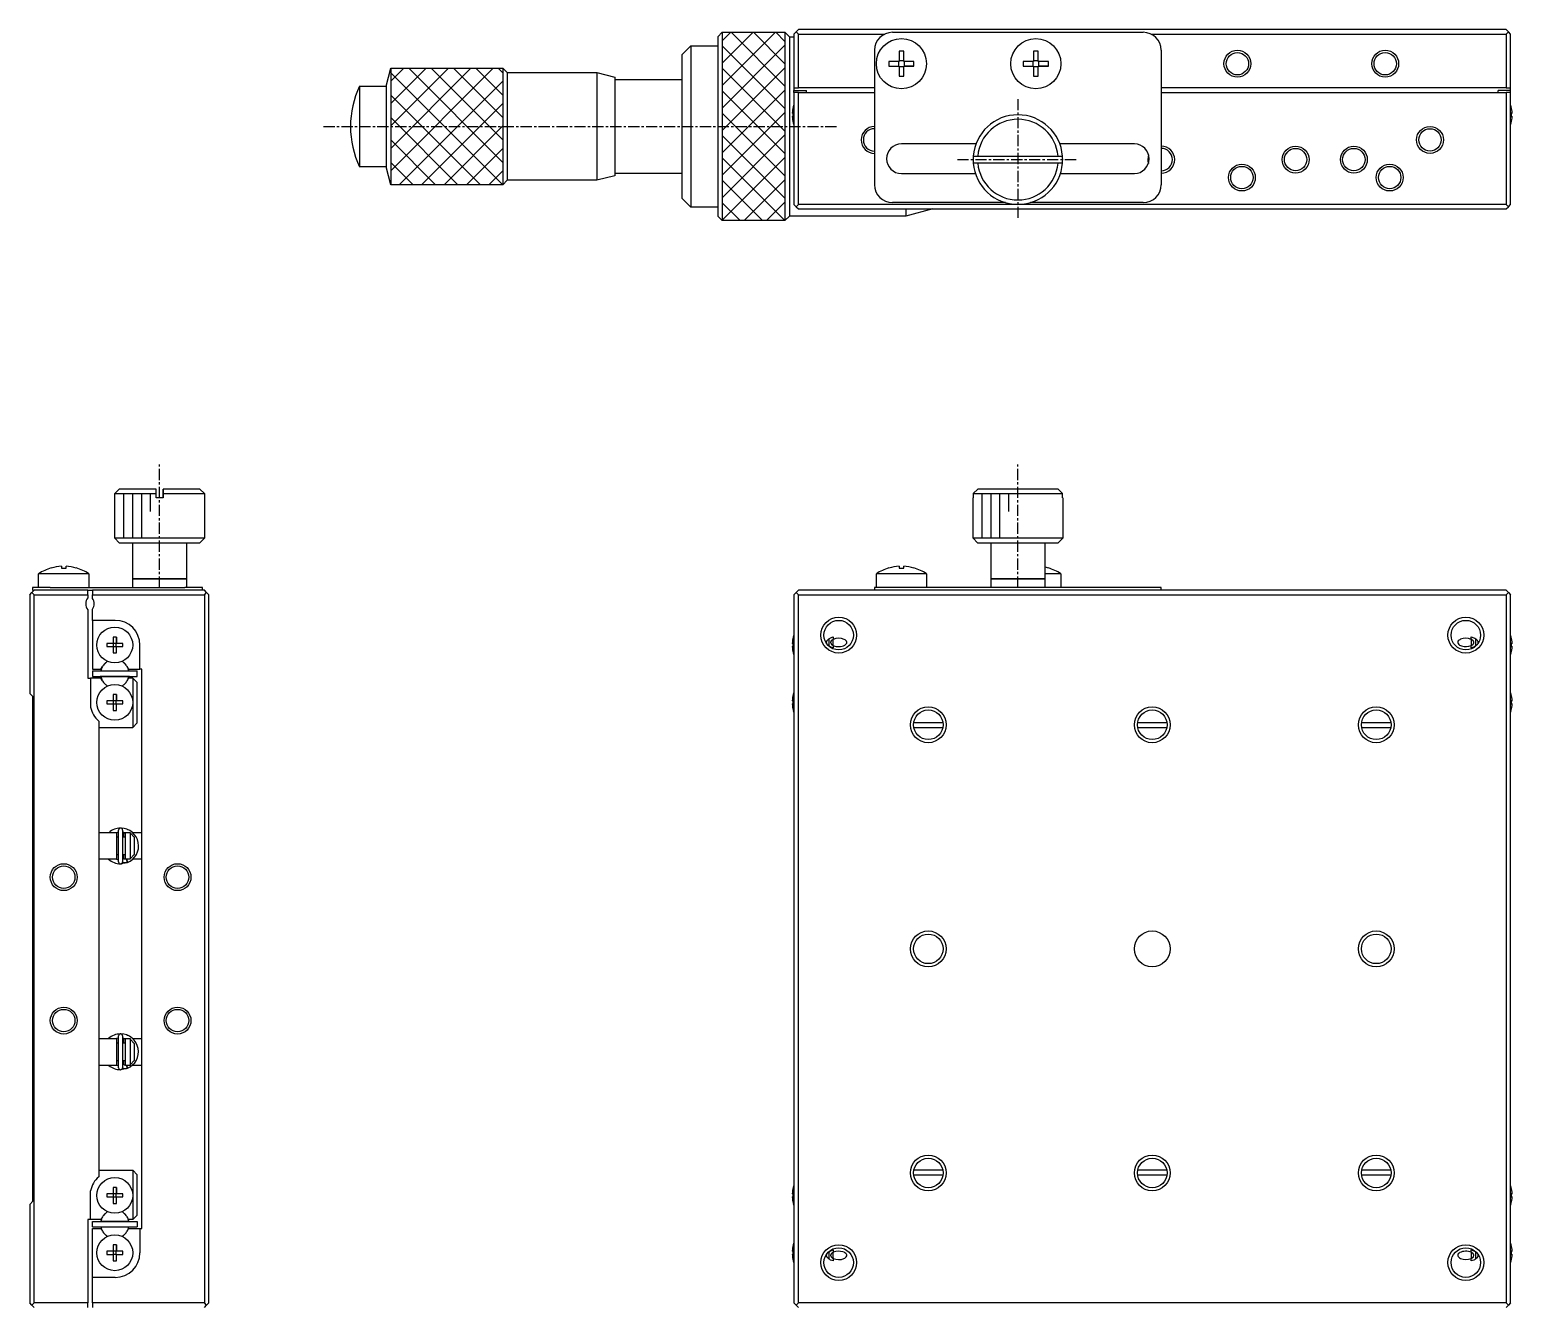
# Model space of a CAD drawing. Extents: x 968 to 1324, y 2 to 253.
# Drawn here: x 970.2 to 1135.7, y 110.8 to 253.3 of the extents above; entities that cross this region are included whole.
import ezdxf

# ---------------------------------------------------------------- set-up
doc = ezdxf.new("R2010")
doc.units = 0
doc.linetypes.add('CENTER', pattern=[2, 1.25, -0.25, 0.25, -0.25])
doc.layers.get('0').update_dxf_attribs({"linetype": 'CONTINUOUS'})
doc.layers.add('CENTER', color=1, linetype='CENTER')

msp = doc.modelspace()

# ---------------------------------------------------------------- linework, layer by layer
at = {"color": 7, "linetype": 'CONTINUOUS'}
for p, q in [((1056.02, 253.27), (1055.77, 253.02)), ((1135.02, 253.27), (1056.02, 253.27)), ((1135.27, 253.02), (1135.02, 253.27)), ((1047.02, 252.47), (1047.52, 252.97)), ((1047.02, 252.47), (1047.02, 242.38)), ((1047.52, 252.97), (1047.52, 242.37)), ((1047.52, 252.97), (1054.52, 252.97)), ((1054.52, 252.97), (1054.52, 242.37)), ((1054.52, 252.97), (1055.02, 252.47)), ((1055.02, 252.47), (1055.02, 242.38)), ((1055.02, 252.47), (1055.52, 252.47)), ((1055.77, 253.02), (1055.52, 252.77)), ((1055.52, 252.77), (1055.52, 246.77)), ((1055.77, 253.02), (1056.02, 252.77)), ((1056.02, 252.77), (1065.65, 252.77)), ((1056.02, 246.77), (1056.02, 252.77)), ((1066.52, 252.97), (1094.52, 252.97)), ((1095.39, 252.77), (1135.02, 252.77)), ((1135.02, 252.77), (1135.27, 253.02)), ((1135.02, 252.77), (1135.02, 246.77)), ((1135.52, 252.77), (1135.27, 253.02)), ((1135.52, 246.77), (1135.52, 252.77)), ((1043.02, 250.47), (1044.02, 251.47)), ((1043.02, 250.47), (1043.02, 242.39)), ((1044.02, 251.47), (1044.02, 242.39)), ((1044.02, 251.47), (1047.02, 251.47)), ((1064.52, 250.97), (1064.52, 235.97)), ((1067.26, 250.87), (1067.26, 249.73)), ((1067.78, 250.87), (1067.26, 250.87)), ((1067.78, 249.73), (1067.78, 250.87)), ((1082.26, 250.87), (1082.26, 249.73)), ((1082.78, 250.87), (1082.26, 250.87)), ((1082.78, 249.73), (1082.78, 250.87)), ((1096.52, 250.97), (1096.52, 235.97)), ((1010.02, 246.97), (1010.52, 248.97)), ((1010.52, 248.97), (1010.52, 242.41)), ((1010.52, 248.97), (1023.02, 248.97)), ((1023.02, 248.97), (1023.02, 242.41)), ((1023.02, 248.97), (1023.52, 248.47)), ((1023.52, 248.47), (1023.52, 242.41)), ((1023.52, 248.47), (1033.52, 248.47)), ((1033.52, 248.47), (1033.52, 242.41)), ((1033.52, 248.47), (1035.52, 247.97)), ((1066.12, 249.73), (1066.12, 249.21)), ((1067.26, 249.73), (1066.12, 249.73)), ((1066.12, 249.21), (1067.26, 249.21)), ((1066.12, 249.21), (1067.19, 249.21)), ((1067.19, 249.73), (1067.19, 249.21)), ((1067.19, 249.21), (1067.26, 249.21)), ((1067.78, 249.8), (1067.26, 249.8)), ((1067.26, 249.21), (1067.26, 248.07)), ((1067.26, 249.14), (1067.78, 249.14)), ((1068.92, 249.73), (1067.78, 249.73)), ((1067.78, 249.21), (1068.92, 249.21)), ((1067.78, 248.07), (1067.78, 249.21)), ((1067.78, 249.21), (1067.85, 249.21)), ((1067.85, 249.21), (1067.85, 249.73)), ((1068.92, 249.21), (1067.85, 249.21)), ((1068.92, 249.21), (1068.92, 249.73)), ((1081.12, 249.73), (1081.12, 249.21)), ((1082.26, 249.73), (1081.12, 249.73)), ((1081.12, 249.21), (1082.26, 249.21)), ((1081.12, 249.21), (1082.19, 249.21)), ((1082.19, 249.73), (1082.19, 249.21)), ((1082.19, 249.21), (1082.26, 249.21)), ((1082.78, 249.8), (1082.26, 249.8)), ((1082.26, 249.21), (1082.26, 248.07)), ((1082.26, 249.14), (1082.78, 249.14)), ((1083.92, 249.73), (1082.78, 249.73)), ((1082.78, 249.21), (1083.92, 249.21)), ((1082.78, 248.07), (1082.78, 249.21)), ((1082.78, 249.21), (1082.85, 249.21)), ((1082.85, 249.21), (1082.85, 249.73)), ((1083.92, 249.21), (1082.85, 249.21)), ((1083.92, 249.21), (1083.92, 249.73)), ((1007.03, 246.97), (1007.03, 242.43)), ((1007.03, 246.97), (1010.02, 246.97)), ((1010.02, 246.97), (1010.02, 242.43)), ((1035.52, 247.97), (1035.52, 242.42)), ((1035.52, 247.72), (1043.02, 247.72)), ((1055.52, 246.77), (1056.02, 246.77)), ((1055.52, 246.77), (1055.52, 246.47)), ((1064.52, 246.77), (1056.02, 246.77)), ((1067.26, 248.07), (1067.78, 248.07)), ((1082.26, 248.07), (1082.78, 248.07)), ((1135.02, 246.77), (1096.52, 246.77)), ((1135.02, 246.77), (1135.52, 246.77)), ((1135.52, 246.47), (1135.52, 246.77)), ((1055.52, 246.47), (1056.92, 246.47)), ((1055.52, 246.27), (1055.52, 246.47)), ((1055.52, 246.27), (1055.52, 233.77)), ((1056.02, 246.27), (1055.52, 246.27)), ((1056.02, 233.77), (1056.02, 246.27)), ((1056.02, 246.27), (1064.52, 246.27)), ((1056.92, 246.27), (1056.92, 246.47)), ((1096.52, 246.27), (1135.02, 246.27)), ((1134.12, 246.27), (1134.12, 246.47)), ((1135.52, 246.47), (1134.12, 246.47)), ((1135.02, 246.27), (1135.02, 233.77)), ((1135.52, 246.27), (1135.02, 246.27)), ((1135.52, 246.27), (1135.52, 246.47)), ((1135.52, 233.77), (1135.52, 246.27)), ((1055.45, 243.95), (1055.33, 243.95)), ((1055.33, 243.59), (1055.45, 243.59)), ((1055.45, 244.65), (1055.45, 244.66)), ((1055.45, 243.59), (1055.45, 243.95)), ((1135.59, 244.66), (1135.59, 244.65)), ((1135.59, 243.95), (1135.59, 243.59)), ((1135.71, 243.95), (1135.59, 243.95)), ((1135.59, 243.59), (1135.71, 243.59)), ((1007.03, 242.43), (1007.03, 237.97)), ((1010.02, 242.43), (1010.02, 237.97)), ((1010.52, 242.41), (1010.52, 235.97)), ((1023.02, 242.41), (1023.02, 235.97)), ((1023.52, 242.41), (1023.52, 236.47)), ((1033.52, 242.41), (1033.52, 236.47)), ((1035.52, 242.42), (1035.52, 236.97)), ((1043.02, 242.39), (1043.02, 234.47)), ((1044.02, 242.39), (1044.02, 233.47)), ((1047.02, 242.38), (1047.02, 232.47)), ((1047.52, 242.37), (1047.52, 231.97)), ((1054.52, 242.37), (1054.52, 231.97)), ((1055.02, 242.38), (1055.02, 232.47)), ((1055.45, 242.88), (1055.45, 242.88)), ((1135.59, 242.88), (1135.59, 242.88)), ((1075.84, 240.52), (1067.52, 240.52)), ((1093.52, 240.52), (1085.2, 240.52)), ((1075.54, 239.17), (1076.04, 239.17)), ((1076.04, 238.37), (1075.54, 238.37)), ((1085.5, 238.37), (1075.54, 238.37)), ((1076.04, 239.17), (1085, 239.17)), ((1085, 238.37), (1076.04, 238.37)), ((1085, 239.17), (1085.5, 239.17)), ((1085.5, 238.37), (1085, 238.37)), ((1010.02, 237.97), (1007.03, 237.97)), ((1010.52, 235.97), (1010.02, 237.97)), ((1035.52, 236.97), (1033.52, 236.47)), ((1043.02, 237.22), (1035.52, 237.22)), ((1067.52, 237.22), (1075.77, 237.22)), ((1085.27, 237.22), (1093.52, 237.22)), ((1023.02, 235.97), (1010.52, 235.97)), ((1023.52, 236.47), (1023.02, 235.97)), ((1033.52, 236.47), (1023.52, 236.47)), ((1044.02, 233.47), (1043.02, 234.47)), ((1047.02, 233.47), (1044.02, 233.47)), ((1055.52, 233.77), (1055.77, 233.52)), ((1055.77, 233.52), (1056.02, 233.77)), ((1055.77, 233.52), (1056.02, 233.27)), ((1080.52, 233.77), (1056.02, 233.77)), ((1079.12, 233.97), (1066.52, 233.97)), ((1135.02, 233.77), (1080.52, 233.77)), ((1094.52, 233.97), (1081.92, 233.97)), ((1135.02, 233.77), (1135.27, 233.52)), ((1135.02, 233.27), (1135.27, 233.52)), ((1135.27, 233.52), (1135.52, 233.77)), ((1047.52, 231.97), (1047.02, 232.47)), ((1054.52, 231.97), (1047.52, 231.97)), ((1055.02, 232.47), (1054.52, 231.97)), ((1068.02, 232.47), (1055.02, 232.47)), ((1056.02, 233.27), (1135.02, 233.27)), ((1068.02, 233.27), (1068.02, 232.47)), ((1071.02, 233.27), (1068.02, 232.47)), ((979.72, 201.52), (980.22, 202.02)), ((984.32, 202.02), (980.22, 202.02)), ((984.32, 201.52), (984.32, 202.02)), ((985.12, 201.52), (985.12, 202.02)), ((985.12, 202.02), (985.12, 201.52)), ((989.22, 202.02), (985.12, 202.02)), ((989.22, 202.02), (989.72, 201.52)), ((1076.04, 202.02), (1075.54, 201.52)), ((1085, 202.02), (1076.04, 202.02)), ((1085, 202.02), (1076.04, 202.02)), ((1085.5, 201.52), (1085, 202.02)), ((979.72, 201.52), (984.32, 201.52)), ((979.72, 196.52), (979.72, 201.52)), ((984.32, 201.02), (984.32, 201.52)), ((985.12, 201.02), (984.32, 201.02)), ((985.12, 201.02), (985.12, 201.52)), ((985.12, 201.52), (989.72, 201.52)), ((985.12, 201.52), (985.12, 201.02)), ((989.72, 201.52), (989.72, 196.52)), ((1075.54, 201.02), (1075.52, 201.02)), ((1075.54, 201.02), (1075.52, 201.02)), ((1075.52, 196.52), (1075.52, 201.02)), ((1075.54, 201.52), (1085.5, 201.52)), ((1075.54, 201.52), (1075.54, 201.02)), ((1085.5, 201.02), (1085.5, 201.52)), ((1085.52, 201.02), (1085.5, 201.02)), ((1085.52, 201.02), (1085.5, 201.02)), ((1085.52, 201.02), (1085.52, 196.52)), ((989.72, 196.52), (979.72, 196.52)), ((980.22, 196.02), (979.72, 196.52)), ((980.22, 196.02), (989.22, 196.02)), ((981.72, 192.02), (981.72, 196.02)), ((987.72, 196.02), (987.72, 192.02)), ((989.72, 196.52), (989.22, 196.02)), ((1085.52, 196.52), (1075.52, 196.52)), ((1076.02, 196.02), (1075.52, 196.52)), ((1076.02, 196.02), (1085.02, 196.02)), ((1077.52, 192.02), (1077.52, 196.02)), ((1083.52, 196.02), (1083.52, 192.02)), ((1085.52, 196.52), (1085.02, 196.02)), ((976.82, 192.56), (971.22, 192.56)), ((971.22, 191.02), (971.22, 192.56)), ((972.61, 193.22), (972.62, 193.21)), ((973.76, 193.4), (973.76, 193.21)), ((973.76, 193.21), (974.28, 193.21)), ((974.28, 193.21), (974.28, 193.4)), ((975.41, 193.21), (975.42, 193.22)), ((976.82, 192.56), (976.82, 191.02)), ((987.72, 192.02), (981.72, 192.02)), ((981.72, 192.02), (987.72, 192.02)), ((981.72, 191.02), (981.72, 192.02)), ((987.72, 192.02), (987.72, 191.02)), ((1070.32, 192.56), (1064.72, 192.56)), ((1064.72, 191.02), (1064.72, 192.56)), ((1066.12, 193.22), (1066.12, 193.21)), ((1066.12, 193.22), (1066.12, 193.21)), ((1067.26, 193.4), (1067.26, 193.21)), ((1067.26, 193.21), (1067.78, 193.21)), ((1067.78, 193.21), (1067.78, 193.4)), ((1068.92, 193.21), (1068.92, 193.22)), ((1068.92, 193.21), (1068.92, 193.22)), ((1070.32, 192.56), (1070.32, 191.02)), ((1083.52, 192.02), (1077.52, 192.02)), ((1077.52, 192.02), (1083.52, 192.02)), ((1077.52, 191.02), (1077.52, 192.02)), ((1085.32, 192.56), (1083.52, 192.56)), ((1083.52, 192.02), (1083.52, 191.02)), ((1083.92, 193.21), (1083.92, 193.22)), ((1083.92, 193.21), (1083.92, 193.22)), ((1085.32, 192.56), (1085.32, 191.02)), ((970.22, 190.22), (970.47, 190.47)), ((970.47, 190.47), (970.72, 190.72)), ((970.47, 190.47), (970.72, 190.22)), ((972.52, 191.02), (970.52, 191.02)), ((970.52, 191.02), (970.52, 190.72)), ((970.52, 190.72), (970.72, 190.72)), ((976.72, 190.72), (970.72, 190.72)), ((972.52, 191.02), (987.52, 191.02)), ((976.72, 190.72), (977.22, 190.72)), ((976.72, 190.22), (976.72, 190.72)), ((989.72, 190.72), (977.22, 190.72)), ((977.22, 190.72), (977.22, 190.22)), ((989.52, 191.02), (987.52, 191.02)), ((989.52, 190.72), (989.52, 191.02)), ((989.97, 190.47), (989.72, 190.72)), ((989.72, 190.22), (989.97, 190.47)), ((989.97, 190.47), (990.22, 190.22)), ((1055.52, 190.22), (1055.77, 190.47)), ((1055.77, 190.47), (1056.02, 190.72)), ((1055.77, 190.47), (1056.02, 190.22)), ((1135.02, 190.72), (1056.02, 190.72)), ((1064.52, 191.02), (1064.52, 190.72)), ((1066.52, 191.02), (1064.52, 191.02)), ((1094.52, 191.02), (1066.52, 191.02)), ((1096.52, 191.02), (1094.52, 191.02)), ((1096.52, 190.72), (1096.52, 191.02)), ((1135.02, 190.72), (1135.27, 190.47)), ((1135.02, 190.22), (1135.27, 190.47)), ((1135.27, 190.47), (1135.52, 190.22)), ((970.22, 190.22), (970.22, 179.22)), ((970.72, 190.22), (976.72, 190.22)), ((970.72, 111.22), (970.72, 190.22)), ((976.72, 190.22), (976.72, 189.88)), ((977.22, 190.22), (989.72, 190.22)), ((977.22, 189.82), (977.22, 190.22)), ((989.72, 190.22), (989.72, 111.22)), ((990.22, 111.22), (990.22, 190.22)), ((1055.52, 190.22), (1055.52, 111.22)), ((1056.02, 190.22), (1135.02, 190.22)), ((1056.02, 111.22), (1056.02, 190.22)), ((1135.02, 190.22), (1135.02, 111.22)), ((1135.52, 111.22), (1135.52, 190.22)), ((976.72, 188.56), (976.72, 180.92)), ((977.22, 187.37), (977.22, 188.62)), ((979.77, 187.37), (977.22, 187.37)), ((977.22, 187.37), (977.22, 181.92)), ((979.54, 185.5), (979.54, 184.8)), ((979.9, 185.5), (979.54, 185.5)), ((979.9, 184.8), (979.9, 185.5)), ((979.9, 185.5), (979.9, 184.8)), ((1055.45, 185.5), (1055.45, 185.51)), ((1055.45, 185.5), (1055.45, 185.51)), ((1059.92, 185.53), (1059.92, 185.25)), ((1131.12, 185.25), (1131.12, 185.53)), ((1135.59, 185.51), (1135.59, 185.5)), ((1135.59, 185.51), (1135.59, 185.5)), ((978.83, 184.8), (978.83, 184.44)), ((979.54, 184.8), (978.83, 184.8)), ((978.83, 184.44), (979.54, 184.44)), ((979.55, 184.79), (979.54, 184.8)), ((979.55, 184.45), (979.54, 184.44)), ((979.54, 184.44), (979.54, 183.73)), ((979.54, 183.73), (979.9, 183.73)), ((979.55, 184.79), (979.55, 184.45)), ((979.88, 184.79), (979.55, 184.79)), ((979.55, 184.45), (979.88, 184.45)), ((979.88, 184.79), (979.9, 184.8)), ((979.88, 184.45), (979.88, 184.79)), ((979.88, 184.45), (979.9, 184.44)), ((980.6, 184.8), (979.9, 184.8)), ((979.9, 184.44), (980.6, 184.44)), ((979.9, 183.73), (979.9, 184.44)), ((979.9, 183.73), (979.9, 184.44)), ((980.6, 184.44), (980.6, 184.8)), ((982.52, 181.92), (982.52, 184.62)), ((1055.45, 184.8), (1055.33, 184.8)), ((1055.33, 184.44), (1055.45, 184.44)), ((1055.45, 184.44), (1055.45, 184.8)), ((1055.45, 183.73), (1055.45, 183.73)), ((1055.45, 183.73), (1055.45, 183.73)), ((1059.42, 185.3), (1059.42, 184.49)), ((1059.68, 185.07), (1059.62, 184.9)), ((1059.92, 185.25), (1059.68, 185.07)), ((1059.83, 185.2), (1059.92, 185.12)), ((1059.92, 185.12), (1059.92, 185.25)), ((1059.92, 184.56), (1059.92, 185.12)), ((1059.92, 184.56), (1059.92, 184.29)), ((1131.12, 185.25), (1131.12, 185.12)), ((1131.12, 185.12), (1131.21, 185.2)), ((1131.12, 185.12), (1131.12, 184.56)), ((1131.12, 184.29), (1131.12, 184.56)), ((1131.62, 184.49), (1131.62, 185.31)), ((1135.59, 184.8), (1135.59, 184.44)), ((1135.71, 184.8), (1135.59, 184.8)), ((1135.59, 184.44), (1135.71, 184.44)), ((1135.59, 183.73), (1135.59, 183.73)), ((1135.59, 183.73), (1135.59, 183.73)), ((978.17, 181.92), (978.34, 182.21)), ((981.09, 182.21), (981.26, 181.92)), ((976.72, 180.92), (977.02, 180.92)), ((977.02, 180.92), (977.02, 177.69)), ((978.17, 180.92), (977.02, 180.92)), ((977.22, 181.92), (978.17, 181.92)), ((977.22, 181.72), (982.22, 181.72)), ((977.22, 181.72), (977.22, 181.12)), ((977.22, 181.12), (982.22, 181.12)), ((977.22, 181.12), (978.16, 181.12)), ((978.16, 181.12), (978.07, 181.12)), ((981.37, 181.12), (978.07, 181.12)), ((978.16, 181.12), (978.07, 181.12)), ((978.16, 181.12), (978.07, 181.12)), ((978.16, 181.12), (978.07, 181.12)), ((978.16, 181.12), (978.07, 181.12)), ((978.16, 181.12), (978.07, 181.12)), ((978.16, 181.12), (978.07, 181.12)), ((978.16, 181.12), (978.07, 181.12)), ((978.16, 181.12), (978.07, 181.12)), ((978.16, 181.12), (978.07, 181.12)), ((978.16, 181.12), (978.07, 181.12)), ((978.16, 181.12), (978.07, 181.12)), ((978.16, 181.12), (978.07, 181.12)), ((978.16, 181.12), (978.07, 181.12)), ((978.16, 181.12), (978.07, 181.12)), ((978.16, 181.12), (978.07, 181.12)), ((978.16, 181.12), (978.07, 181.12)), ((978.16, 181.12), (978.07, 181.12)), ((978.16, 181.12), (978.07, 181.12)), ((978.16, 181.12), (978.07, 181.12)), ((978.16, 181.12), (978.07, 181.12)), ((978.16, 181.12), (978.07, 181.12)), ((978.16, 181.12), (978.07, 181.12)), ((978.16, 181.12), (978.07, 181.12)), ((978.16, 181.12), (978.07, 181.12)), ((978.16, 181.12), (978.07, 181.12)), ((978.16, 181.12), (978.07, 181.12)), ((978.16, 181.12), (978.07, 181.12)), ((978.16, 181.12), (978.07, 181.12)), ((978.16, 181.12), (978.07, 181.12)), ((978.16, 181.12), (978.07, 181.12)), ((978.34, 180.62), (978.17, 180.92)), ((981.26, 180.92), (981.09, 180.62)), ((981.26, 181.92), (982.52, 181.92)), ((981.72, 180.92), (981.26, 180.92)), ((981.37, 181.12), (981.27, 181.12)), ((981.37, 181.12), (981.27, 181.12)), ((981.37, 181.12), (981.27, 181.12)), ((981.37, 181.12), (981.27, 181.12)), ((981.37, 181.12), (981.27, 181.12)), ((981.37, 181.12), (981.27, 181.12)), ((981.37, 181.12), (981.27, 181.12)), ((981.37, 181.12), (981.27, 181.12)), ((981.37, 181.12), (981.27, 181.12)), ((981.37, 181.12), (981.27, 181.12)), ((981.37, 181.12), (981.27, 181.12)), ((981.27, 181.12), (982.22, 181.12)), ((981.37, 181.12), (981.27, 181.12)), ((981.37, 181.12), (981.27, 181.12)), ((981.37, 181.12), (981.27, 181.12)), ((981.37, 181.12), (981.27, 181.12)), ((981.37, 181.12), (981.27, 181.12)), ((981.37, 181.12), (981.27, 181.12)), ((981.37, 181.12), (981.27, 181.12)), ((981.37, 181.12), (981.27, 181.12)), ((981.37, 181.12), (981.27, 181.12)), ((981.37, 181.12), (981.27, 181.12)), ((981.37, 181.12), (981.27, 181.12)), ((981.72, 180.92), (981.72, 178.22)), ((982.22, 180.42), (981.72, 180.92)), ((982.22, 181.12), (982.22, 181.72)), ((982.22, 175.92), (982.22, 180.42)), ((982.72, 181.92), (982.52, 181.92)), ((982.72, 119.52), (982.72, 181.92)), ((970.57, 178.87), (970.22, 179.22)), ((970.57, 122.57), (970.57, 178.87)), ((979.54, 179.1), (979.54, 178.4)), ((979.9, 179.1), (979.54, 179.1)), ((979.9, 178.4), (979.9, 179.1)), ((979.9, 179.1), (979.9, 178.4)), ((1055.45, 179.1), (1055.45, 179.11)), ((1055.45, 179.1), (1055.45, 179.11)), ((1135.59, 179.11), (1135.59, 179.1)), ((1135.59, 179.11), (1135.59, 179.1)), ((978.83, 178.4), (978.83, 178.04)), ((979.54, 178.4), (978.83, 178.4)), ((978.83, 178.04), (979.54, 178.04)), ((979.55, 178.39), (979.54, 178.4)), ((979.55, 178.05), (979.54, 178.04)), ((979.54, 178.04), (979.54, 177.33)), ((979.54, 177.33), (979.9, 177.33)), ((979.55, 178.39), (979.55, 178.05)), ((979.88, 178.39), (979.55, 178.39)), ((979.55, 178.05), (979.88, 178.05)), ((979.88, 178.39), (979.9, 178.4)), ((979.88, 178.05), (979.88, 178.39)), ((979.88, 178.05), (979.9, 178.04)), ((980.6, 178.4), (979.9, 178.4)), ((979.9, 178.04), (980.6, 178.04)), ((979.9, 177.33), (979.9, 178.04)), ((979.9, 177.33), (979.9, 178.04)), ((980.6, 178.04), (980.6, 178.4)), ((981.72, 178.22), (981.72, 175.42)), ((1055.45, 178.4), (1055.33, 178.4)), ((1055.33, 178.04), (1055.45, 178.04)), ((1055.45, 178.04), (1055.45, 178.4)), ((1055.45, 177.33), (1055.45, 177.33)), ((1055.45, 177.33), (1055.45, 177.33)), ((1135.59, 178.4), (1135.59, 178.04)), ((1135.71, 178.4), (1135.59, 178.4)), ((1135.59, 178.04), (1135.71, 178.04)), ((1135.59, 177.33), (1135.59, 177.33)), ((1135.59, 177.33), (1135.59, 177.33)), ((977.92, 176.14), (977.92, 125.3)), ((981.72, 175.42), (982.22, 175.92)), ((1072.16, 175.92), (1068.88, 175.92)), ((1097.16, 175.92), (1093.88, 175.92)), ((1122.16, 175.92), (1118.88, 175.92)), ((977.92, 175.42), (981.72, 175.42)), ((1068.9, 175.42), (1072.14, 175.42)), ((1093.9, 175.42), (1097.14, 175.42)), ((1118.9, 175.42), (1122.14, 175.42)), ((980.14, 160.42), (980.14, 163.97)), ((980.59, 163.97), (980.59, 160.42)), ((981.09, 164.06), (981.14, 164.04)), ((981.14, 164.04), (981.17, 164.03)), ((981.15, 164.04), (981.15, 164.04)), ((977.92, 163.72), (979.92, 163.72)), ((980.14, 163.73), (979.92, 163.68)), ((979.92, 163.72), (979.92, 160.72)), ((979.92, 163.22), (980.14, 163.22)), ((980.59, 163.22), (980.92, 163.22)), ((980.92, 163.65), (980.59, 163.73)), ((980.72, 163.22), (980.72, 163.6)), ((980.92, 160.72), (980.92, 163.72)), ((980.92, 163.72), (981.42, 163.72)), ((981.42, 163.72), (981.42, 163.66)), ((981.42, 163.66), (981.42, 160.77)), ((981.92, 163.13), (981.42, 163.66)), ((981.67, 163.72), (982.72, 163.72)), ((981.92, 161.3), (981.92, 163.13)), ((979.92, 160.72), (977.92, 160.72)), ((979.91, 160.72), (980.14, 160.66)), ((980.14, 161.22), (979.92, 161.22)), ((980.92, 161.22), (980.59, 161.22)), ((980.72, 160.79), (980.72, 161.22)), ((981.42, 160.72), (980.92, 160.72)), ((981.07, 160.61), (981.02, 160.72)), ((981.15, 160.36), (981.07, 160.61)), ((981.42, 160.77), (981.92, 161.3)), ((981.42, 160.77), (981.42, 160.72)), ((982.72, 160.72), (981.71, 160.72)), ((981.09, 160.33), (980.4, 160.2)), ((981.18, 160.37), (981.14, 160.36)), ((981.15, 160.36), (981.14, 160.35)), ((981.14, 160.35), (981.14, 160.35)), ((977.92, 140.72), (979.92, 140.72)), ((979.92, 140.72), (979.9, 140.72)), ((980.14, 140.77), (979.92, 140.72)), ((979.92, 140.72), (979.92, 137.72)), ((980.14, 137.46), (980.14, 141.01)), ((980.59, 141.01), (980.59, 137.46)), ((980.92, 140.68), (980.59, 140.77)), ((980.92, 137.72), (980.92, 140.72)), ((980.92, 140.72), (981.42, 140.72)), ((981.08, 141.1), (981.13, 141.08)), ((981.13, 141.08), (981.17, 141.06)), ((981.14, 141.08), (981.14, 141.08)), ((981.42, 140.72), (981.42, 140.66)), ((981.7, 140.72), (982.72, 140.72)), ((979.92, 140.22), (980.14, 140.22)), ((980.59, 140.22), (980.92, 140.22)), ((980.72, 140.22), (980.72, 140.65)), ((981.42, 140.66), (981.42, 137.77)), ((981.92, 140.13), (981.42, 140.66)), ((981.92, 138.3), (981.92, 140.13)), ((979.92, 137.72), (977.92, 137.72)), ((980.14, 138.22), (979.92, 138.22)), ((979.92, 137.75), (980.14, 137.7)), ((981.08, 137.37), (980.39, 137.24)), ((980.92, 138.22), (980.59, 138.22)), ((980.72, 137.83), (980.72, 138.22)), ((981.42, 137.72), (980.92, 137.72)), ((981.07, 137.65), (981.03, 137.72)), ((981.14, 137.4), (981.07, 137.65)), ((981.14, 137.4), (981.12, 137.39)), ((981.14, 137.4), (981.13, 137.39)), ((981.13, 137.39), (981.13, 137.39)), ((981.17, 137.41), (981.14, 137.4)), ((981.42, 137.77), (981.92, 138.3)), ((981.42, 137.77), (981.42, 137.72)), ((982.72, 137.72), (981.66, 137.72)), ((977.92, 126.02), (981.72, 126.02)), ((981.72, 126.02), (981.72, 123.22)), ((982.22, 125.52), (981.72, 126.02)), ((1072.14, 126.02), (1068.9, 126.02)), ((1097.14, 126.02), (1093.9, 126.02)), ((1122.14, 126.02), (1118.9, 126.02)), ((982.22, 121.02), (982.22, 125.52)), ((1068.88, 125.52), (1072.16, 125.52)), ((1093.88, 125.52), (1097.16, 125.52)), ((1118.88, 125.52), (1122.16, 125.52)), ((970.22, 122.22), (970.57, 122.57)), ((977.02, 120.52), (977.02, 123.74)), ((978.83, 123.4), (978.83, 123.04)), ((979.54, 123.4), (978.83, 123.4)), ((978.83, 123.04), (979.54, 123.04)), ((979.54, 124.1), (979.54, 123.4)), ((979.9, 124.1), (979.54, 124.1)), ((979.55, 123.39), (979.54, 123.4)), ((979.55, 123.05), (979.54, 123.04)), ((979.54, 123.04), (979.54, 122.33)), ((979.55, 123.39), (979.55, 123.05)), ((979.88, 123.39), (979.55, 123.39)), ((979.55, 123.05), (979.88, 123.05)), ((979.88, 123.39), (979.9, 123.4)), ((979.88, 123.05), (979.88, 123.39)), ((979.88, 123.05), (979.9, 123.04)), ((979.9, 123.4), (979.9, 124.1)), ((979.9, 124.1), (979.9, 123.4)), ((980.6, 123.4), (979.9, 123.4)), ((979.9, 123.04), (980.6, 123.04)), ((979.9, 122.33), (979.9, 123.04)), ((979.9, 122.33), (979.9, 123.04)), ((980.6, 123.04), (980.6, 123.4)), ((981.72, 123.22), (981.72, 120.52)), ((1055.45, 123.4), (1055.33, 123.4)), ((1055.33, 123.04), (1055.45, 123.04)), ((1055.45, 124.1), (1055.45, 124.11)), ((1055.45, 124.1), (1055.45, 124.11)), ((1055.45, 123.04), (1055.45, 123.4)), ((1135.59, 124.11), (1135.59, 124.1)), ((1135.59, 124.11), (1135.59, 124.1)), ((1135.59, 123.4), (1135.59, 123.04)), ((1135.71, 123.4), (1135.59, 123.4)), ((1135.59, 123.04), (1135.71, 123.04)), ((970.22, 122.22), (970.22, 111.22)), ((979.54, 122.33), (979.9, 122.33)), ((981.72, 120.52), (982.22, 121.02)), ((1055.45, 122.33), (1055.45, 122.33)), ((1055.45, 122.33), (1055.45, 122.33)), ((1135.59, 122.33), (1135.59, 122.33)), ((1135.59, 122.33), (1135.59, 122.33)), ((976.72, 120.52), (976.72, 111.22)), ((977.02, 120.52), (976.72, 120.52)), ((978.17, 120.52), (977.02, 120.52)), ((977.22, 120.32), (982.22, 120.32)), ((977.22, 120.32), (978.16, 120.32)), ((977.22, 119.72), (977.22, 120.32)), ((977.22, 119.72), (982.22, 119.72)), ((977.22, 119.52), (978.17, 119.52)), ((977.22, 114.07), (977.22, 119.52)), ((978.16, 120.32), (978.07, 120.32)), ((981.37, 120.32), (978.07, 120.32)), ((978.16, 120.32), (978.07, 120.32)), ((978.16, 120.32), (978.07, 120.32)), ((978.16, 120.32), (978.07, 120.32)), ((978.16, 120.32), (978.07, 120.32)), ((978.16, 120.32), (978.07, 120.32)), ((978.16, 120.32), (978.07, 120.32)), ((978.16, 120.32), (978.07, 120.32)), ((978.16, 120.32), (978.07, 120.32)), ((978.16, 120.32), (978.07, 120.32)), ((978.16, 120.32), (978.07, 120.32)), ((978.16, 120.32), (978.07, 120.32)), ((978.16, 120.32), (978.07, 120.32)), ((978.16, 120.32), (978.07, 120.32)), ((978.16, 120.32), (978.07, 120.32)), ((978.16, 120.32), (978.07, 120.32)), ((978.16, 120.32), (978.07, 120.32)), ((978.16, 120.32), (978.07, 120.32)), ((978.16, 120.32), (978.07, 120.32)), ((978.16, 120.32), (978.07, 120.32)), ((978.16, 120.32), (978.07, 120.32)), ((978.16, 120.32), (978.07, 120.32)), ((978.16, 120.32), (978.07, 120.32)), ((978.16, 120.32), (978.07, 120.32)), ((978.16, 120.32), (978.07, 120.32)), ((978.16, 120.32), (978.07, 120.32)), ((978.16, 120.32), (978.07, 120.32)), ((978.16, 120.32), (978.07, 120.32)), ((978.16, 120.32), (978.07, 120.32)), ((978.16, 120.32), (978.07, 120.32)), ((978.16, 120.32), (978.07, 120.32)), ((978.34, 120.81), (978.17, 120.52)), ((978.17, 119.52), (978.34, 119.22)), ((981.26, 120.52), (981.09, 120.81)), ((981.09, 119.22), (981.26, 119.52)), ((981.72, 120.52), (981.26, 120.52)), ((981.26, 119.52), (982.52, 119.52)), ((981.37, 120.32), (981.27, 120.32)), ((981.37, 120.32), (981.27, 120.32)), ((981.37, 120.32), (981.27, 120.32)), ((981.37, 120.32), (981.27, 120.32)), ((981.37, 120.32), (981.27, 120.32)), ((981.37, 120.32), (981.27, 120.32)), ((981.37, 120.32), (981.27, 120.32)), ((981.37, 120.32), (981.27, 120.32)), ((981.37, 120.32), (981.27, 120.32)), ((981.37, 120.32), (981.27, 120.32)), ((981.27, 120.32), (982.22, 120.32)), ((981.37, 120.32), (981.27, 120.32)), ((981.37, 120.32), (981.27, 120.32)), ((981.37, 120.32), (981.27, 120.32)), ((981.37, 120.32), (981.27, 120.32)), ((981.37, 120.32), (981.27, 120.32)), ((981.37, 120.32), (981.27, 120.32)), ((981.37, 120.32), (981.27, 120.32)), ((981.37, 120.32), (981.27, 120.32)), ((981.37, 120.32), (981.27, 120.32)), ((981.37, 120.32), (981.27, 120.32)), ((981.37, 120.32), (981.27, 120.32)), ((982.22, 120.32), (982.22, 119.72)), ((982.52, 119.52), (982.72, 119.52)), ((982.52, 119.52), (982.52, 116.82)), ((979.54, 117.7), (979.54, 117)), ((979.9, 117.7), (979.54, 117.7)), ((979.9, 117), (979.9, 117.7)), ((979.9, 117.7), (979.9, 117)), ((1055.45, 117.7), (1055.45, 117.71)), ((1055.45, 117.7), (1055.45, 117.71)), ((1135.59, 117.71), (1135.59, 117.7)), ((1135.59, 117.71), (1135.59, 117.7)), ((978.83, 117), (978.83, 116.64)), ((979.54, 117), (978.83, 117)), ((978.83, 116.64), (979.54, 116.64)), ((979.55, 116.99), (979.54, 117)), ((979.55, 116.65), (979.54, 116.64)), ((979.54, 116.64), (979.54, 115.93)), ((979.54, 115.93), (979.9, 115.93)), ((979.55, 116.99), (979.55, 116.65)), ((979.88, 116.99), (979.55, 116.99)), ((979.55, 116.65), (979.88, 116.65)), ((979.88, 116.99), (979.9, 117)), ((979.88, 116.65), (979.88, 116.99)), ((979.88, 116.65), (979.9, 116.64)), ((980.6, 117), (979.9, 117)), ((979.9, 116.64), (980.6, 116.64)), ((979.9, 115.93), (979.9, 116.64)), ((979.9, 115.93), (979.9, 116.64)), ((980.6, 116.64), (980.6, 117)), ((1055.45, 117), (1055.33, 117)), ((1055.33, 116.64), (1055.45, 116.64)), ((1055.45, 116.64), (1055.45, 117)), ((1055.45, 115.93), (1055.45, 115.93)), ((1055.45, 115.93), (1055.45, 115.93)), ((1059.42, 116.95), (1059.42, 116.13)), ((1059.92, 116.32), (1059.83, 116.23)), ((1059.92, 117.15), (1059.92, 116.87)), ((1059.92, 116.32), (1059.92, 116.87)), ((1059.92, 116.18), (1059.92, 116.32)), ((1059.92, 116.18), (1059.92, 115.9)), ((1131.12, 116.87), (1131.12, 117.15)), ((1131.12, 116.87), (1131.12, 116.32)), ((1131.12, 116.18), (1131.36, 116.36)), ((1131.12, 116.32), (1131.12, 116.18)), ((1131.21, 116.23), (1131.12, 116.32)), ((1131.12, 115.9), (1131.12, 116.18)), ((1131.36, 116.36), (1131.42, 116.54)), ((1131.62, 116.13), (1131.62, 116.95)), ((1135.59, 117), (1135.59, 116.64)), ((1135.71, 117), (1135.59, 117)), ((1135.59, 116.64), (1135.71, 116.64)), ((1135.59, 115.93), (1135.59, 115.93)), ((1135.59, 115.93), (1135.59, 115.93)), ((977.22, 111.22), (977.22, 114.07)), ((979.77, 114.07), (977.22, 114.07)), ((970.47, 110.97), (970.22, 111.22)), ((970.72, 111.22), (970.47, 110.97)), ((970.72, 110.72), (970.47, 110.97)), ((976.72, 111.22), (970.72, 111.22)), ((976.72, 110.72), (976.72, 111.22)), ((989.72, 111.22), (977.22, 111.22)), ((977.22, 111.22), (977.22, 110.72)), ((989.97, 110.97), (989.72, 111.22)), ((989.72, 110.72), (989.97, 110.97)), ((989.97, 110.97), (990.22, 111.22)), ((1055.77, 110.97), (1055.52, 111.22)), ((1055.77, 110.97), (1056.02, 111.22)), ((1056.02, 110.72), (1055.77, 110.97)), ((1135.02, 111.22), (1056.02, 111.22)), ((1135.02, 111.22), (1135.27, 110.97)), ((1135.27, 110.97), (1135.02, 110.72)), ((1135.52, 111.22), (1135.27, 110.97))]:
    msp.add_line(p, q, dxfattribs=at)
at = {"color": 3, "linetype": 'CONTINUOUS'}
for p, q in [((1053.47, 252.97), (1047.52, 247.02)), ((1050.97, 252.97), (1047.52, 249.52)), ((1048.47, 252.97), (1047.52, 252.02)), ((1054.52, 246.96), (1048.52, 252.97)), ((1054.52, 249.46), (1051.02, 252.97)), ((1054.52, 251.96), (1053.52, 252.97)), ((1054.52, 251.52), (1047.52, 244.52)), ((1054.52, 244.46), (1047.52, 251.46)), ((1021.97, 248.97), (1010.52, 237.52)), ((1019.47, 248.97), (1010.52, 240.02)), ((1016.97, 248.97), (1010.52, 242.52)), ((1014.47, 248.97), (1010.52, 245.02)), ((1011.97, 248.97), (1010.52, 247.52)), ((1023.02, 235.97), (1010.52, 248.46)), ((1023.02, 238.46), (1012.52, 248.97)), ((1023.02, 240.96), (1015.02, 248.97)), ((1023.02, 243.46), (1017.52, 248.97)), ((1023.02, 245.96), (1020.02, 248.97)), ((1023.02, 248.46), (1022.52, 248.97)), ((1054.52, 249.02), (1047.52, 242.02)), ((1054.52, 241.96), (1047.52, 248.96)), ((1023.02, 247.52), (1011.47, 235.97)), ((1020.52, 235.97), (1010.52, 245.96)), ((1023.02, 245.02), (1013.97, 235.97)), ((1054.52, 246.52), (1047.52, 239.52)), ((1054.52, 239.46), (1047.52, 246.46)), ((1018.02, 235.97), (1010.52, 243.46)), ((1054.52, 244.02), (1047.52, 237.02)), ((1054.52, 236.96), (1047.52, 243.96)), ((1023.02, 242.52), (1016.47, 235.97)), ((1015.52, 235.97), (1010.52, 240.96)), ((1023.02, 240.02), (1018.97, 235.97)), ((1054.52, 241.52), (1047.52, 234.52)), ((1054.52, 234.46), (1047.52, 241.46)), ((1013.02, 235.97), (1010.52, 238.46)), ((1054.52, 239.02), (1047.52, 232.02)), ((1054.52, 231.97), (1047.52, 238.96)), ((1023.02, 237.52), (1021.47, 235.97)), ((1052.02, 231.97), (1047.52, 236.46)), ((1054.52, 236.52), (1049.97, 231.97)), ((1049.52, 231.97), (1047.52, 233.96)), ((1054.52, 234.02), (1052.47, 231.97)), ((980.72, 196.52), (980.72, 201.52)), ((981.72, 196.52), (981.72, 201.52)), ((982.72, 196.52), (982.72, 201.52)), ((983.72, 199.52), (983.72, 201.52)), ((1076.52, 196.52), (1076.52, 201.52)), ((1077.52, 196.52), (1077.52, 201.52)), ((1078.52, 196.52), (1078.52, 201.52)), ((1079.52, 199.52), (1079.52, 201.52)), ((1059.62, 185.42), (1059.92, 185.53)), ((1131.12, 185.53), (1131.42, 185.42)), ((1059.62, 184.39), (1059.31, 184.59)), ((1059.92, 184.29), (1059.62, 184.39)), ((1131.42, 184.39), (1131.12, 184.29)), ((1131.74, 184.6), (1131.42, 184.39)), ((1059.3, 116.83), (1059.62, 117.04)), ((1059.62, 117.04), (1059.92, 117.15)), ((1059.92, 115.9), (1059.62, 116.01)), ((1131.12, 117.15), (1131.42, 117.04)), ((1131.42, 116.01), (1131.12, 115.9)), ((1131.42, 117.04), (1131.73, 116.84))]:
    msp.add_line(p, q, dxfattribs=at)
for points in [[(1059.31, 184.59), (1059.31, 184.6), (1059.29, 184.62), (1059.26, 184.65), (1059.24, 184.67), (1059.23, 184.69), (1059.22, 184.71), (1059.21, 184.73), (1059.2, 184.75), (1059.19, 184.77), (1059.19, 184.79), (1059.18, 184.81), (1059.18, 184.82), (1059.17, 184.84), (1059.17, 184.86), (1059.17, 184.88), (1059.17, 184.9), (1059.17, 184.91), (1059.17, 184.93), (1059.17, 184.95), (1059.18, 184.97), (1059.18, 184.99), (1059.18, 185.01), (1059.19, 185.02), (1059.2, 185.05), (1059.21, 185.07), (1059.22, 185.09), (1059.23, 185.11), (1059.24, 185.13), (1059.26, 185.15), (1059.27, 185.17), (1059.3, 185.2), (1059.34, 185.24), (1059.37, 185.27), (1059.41, 185.29), (1059.44, 185.32), (1059.48, 185.35), (1059.56, 185.39), (1059.62, 185.42)], [(1131.42, 185.42), (1131.47, 185.39), (1131.52, 185.37), (1131.57, 185.34), (1131.62, 185.31), (1131.66, 185.27), (1131.7, 185.24), (1131.72, 185.22), (1131.75, 185.19), (1131.77, 185.17), (1131.79, 185.15), (1131.8, 185.12), (1131.82, 185.09), (1131.83, 185.07), (1131.84, 185.05), (1131.85, 185.03), (1131.85, 185.01), (1131.86, 184.99), (1131.87, 184.97), (1131.87, 184.95), (1131.87, 184.94), (1131.87, 184.92), (1131.87, 184.9), (1131.87, 184.89), (1131.87, 184.87), (1131.87, 184.85), (1131.87, 184.83), (1131.86, 184.82), (1131.86, 184.8), (1131.85, 184.78), (1131.85, 184.77), (1131.84, 184.75), (1131.83, 184.74), (1131.82, 184.72), (1131.81, 184.7), (1131.8, 184.68), (1131.78, 184.66), (1131.77, 184.64)], [(1059.62, 116.01), (1059.57, 116.04), (1059.52, 116.07), (1059.47, 116.09), (1059.42, 116.13), (1059.38, 116.16), (1059.34, 116.2), (1059.32, 116.22), (1059.29, 116.24), (1059.27, 116.26), (1059.26, 116.29), (1059.24, 116.31), (1059.22, 116.34), (1059.21, 116.36), (1059.2, 116.38), (1059.19, 116.4), (1059.19, 116.42), (1059.18, 116.44), (1059.18, 116.47), (1059.17, 116.48), (1059.17, 116.5), (1059.17, 116.51), (1059.17, 116.53), (1059.17, 116.55), (1059.17, 116.57), (1059.17, 116.58), (1059.18, 116.6), (1059.18, 116.62), (1059.18, 116.63), (1059.19, 116.65), (1059.19, 116.66), (1059.2, 116.68), (1059.21, 116.7), (1059.22, 116.72), (1059.23, 116.74), (1059.24, 116.76), (1059.26, 116.77), (1059.27, 116.79)], [(1131.73, 116.84), (1131.73, 116.84), (1131.75, 116.81), (1131.78, 116.79), (1131.8, 116.76), (1131.81, 116.74), (1131.82, 116.72), (1131.83, 116.7), (1131.84, 116.68), (1131.85, 116.66), (1131.85, 116.64), (1131.86, 116.63), (1131.86, 116.61), (1131.87, 116.59), (1131.87, 116.57), (1131.87, 116.55), (1131.87, 116.54), (1131.87, 116.52), (1131.87, 116.5), (1131.87, 116.48), (1131.86, 116.46), (1131.86, 116.44), (1131.86, 116.43), (1131.85, 116.41), (1131.84, 116.39), (1131.83, 116.36), (1131.82, 116.34), (1131.81, 116.32), (1131.8, 116.3), (1131.78, 116.28), (1131.77, 116.27), (1131.74, 116.23), (1131.71, 116.2), (1131.67, 116.17), (1131.63, 116.14), (1131.6, 116.11), (1131.56, 116.09), (1131.48, 116.04), (1131.42, 116.01)]]:
    msp.add_lwpolyline(points, dxfattribs=at)
at = {"color": 7, "linetype": 'CONTINUOUS'}
for points in [[(1059.92, 184.56, 0.215013), (1061.2, 184.6), (1061.28, 184.66), (1061.36, 184.75), (1061.41, 184.84), (1061.41, 184.95), (1061.38, 185.04), (1061.31, 185.12), (1061.23, 185.19), (1061.12, 185.25, 0.210017), (1059.92, 185.25)], [(1131.12, 185.25, 0.207246), (1129.93, 185.26), (1129.84, 185.21), (1129.76, 185.15), (1129.68, 185.07), (1129.63, 184.97), (1129.63, 184.87), (1129.66, 184.77), (1129.73, 184.68), (1129.83, 184.61), (1129.92, 184.56), (1130.05, 184.51, 0.172435), (1131.12, 184.56)], [(1059.92, 116.18, 0.207246), (1061.11, 116.17), (1061.2, 116.22), (1061.28, 116.28), (1061.36, 116.36), (1061.41, 116.46), (1061.41, 116.57), (1061.38, 116.67), (1061.31, 116.75), (1061.21, 116.82), (1061.12, 116.87), (1060.99, 116.92, 0.172435), (1059.92, 116.87)], [(1131.12, 116.87, 0.215013), (1129.84, 116.83), (1129.76, 116.77), (1129.68, 116.69), (1129.63, 116.59), (1129.63, 116.49), (1129.66, 116.39), (1129.73, 116.31), (1129.81, 116.24), (1129.92, 116.18, 0.210017), (1131.12, 116.18)]]:
    msp.add_lwpolyline(points, format="xyb", dxfattribs=at)
for points in [[(1059.62, 184.9), (1059.62, 184.89), (1059.62, 184.88), (1059.63, 184.87), (1059.63, 184.86), (1059.63, 184.84), (1059.63, 184.83), (1059.64, 184.82), (1059.64, 184.8), (1059.65, 184.79), (1059.66, 184.78), (1059.66, 184.77), (1059.67, 184.75), (1059.68, 184.74), (1059.69, 184.72), (1059.71, 184.71), (1059.72, 184.7), (1059.73, 184.69), (1059.74, 184.67), (1059.77, 184.65), (1059.8, 184.63), (1059.83, 184.61), (1059.86, 184.59), (1059.89, 184.58), (1059.92, 184.56)], [(1131.42, 184.89), (1131.42, 184.89), (1131.42, 184.91), (1131.42, 184.92), (1131.42, 184.93), (1131.42, 184.94), (1131.41, 184.96), (1131.41, 184.97), (1131.41, 184.98), (1131.4, 184.99), (1131.4, 185.01), (1131.39, 185.02), (1131.38, 185.04), (1131.37, 185.05), (1131.36, 185.07), (1131.35, 185.08), (1131.34, 185.09), (1131.32, 185.12), (1131.29, 185.14), (1131.26, 185.17), (1131.24, 185.19), (1131.21, 185.2), (1131.18, 185.22), (1131.15, 185.24), (1131.12, 185.25)], [(1131.12, 184.56), (1131.15, 184.58), (1131.18, 184.59), (1131.21, 184.61), (1131.24, 184.63), (1131.27, 184.65), (1131.28, 184.66), (1131.3, 184.68), (1131.32, 184.69), (1131.33, 184.71), (1131.35, 184.73), (1131.36, 184.75), (1131.37, 184.76), (1131.38, 184.77), (1131.38, 184.78), (1131.39, 184.79), (1131.4, 184.8), (1131.4, 184.82), (1131.41, 184.83), (1131.41, 184.84), (1131.41, 184.85), (1131.41, 184.86), (1131.42, 184.87), (1131.42, 184.88), (1131.42, 184.89)], [(980.92, 163.64), (980.9, 163.65), (980.89, 163.65), (980.88, 163.65), (980.86, 163.65), (980.85, 163.65), (980.83, 163.65), (980.82, 163.65), (980.81, 163.64), (980.79, 163.64), (980.78, 163.64), (980.77, 163.63), (980.76, 163.63), (980.74, 163.62), (980.73, 163.61), (980.72, 163.61), (980.71, 163.6), (980.7, 163.59), (980.69, 163.58), (980.68, 163.57), (980.67, 163.56), (980.66, 163.55), (980.65, 163.54), (980.64, 163.53), (980.64, 163.52), (980.63, 163.51), (980.62, 163.49), (980.62, 163.48), (980.61, 163.47), (980.61, 163.46), (980.6, 163.44), (980.6, 163.43), (980.6, 163.42), (980.6, 163.4), (980.6, 163.39), (980.59, 163.38), (980.59, 163.37)], [(980.59, 161.02), (980.6, 161.01), (980.6, 161), (980.6, 160.98), (980.6, 160.97), (980.6, 160.96), (980.61, 160.94), (980.61, 160.93), (980.62, 160.92), (980.62, 160.91), (980.63, 160.89), (980.63, 160.88), (980.64, 160.87), (980.65, 160.86), (980.66, 160.85), (980.66, 160.84), (980.67, 160.83), (980.68, 160.82), (980.69, 160.81), (980.7, 160.8), (980.72, 160.79), (980.73, 160.79), (980.74, 160.78), (980.75, 160.77), (980.76, 160.77), (980.78, 160.76), (980.79, 160.76), (980.8, 160.76), (980.82, 160.75), (980.83, 160.75), (980.84, 160.75), (980.86, 160.75), (980.87, 160.75), (980.88, 160.75), (980.9, 160.75), (980.91, 160.75), (980.92, 160.75)], [(981.01, 160.72), (981.02, 160.71), (981.02, 160.69), (981.03, 160.68), (981.04, 160.67), (981.05, 160.65), (981.05, 160.64), (981.06, 160.62), (981.07, 160.61), (981.07, 160.59), (981.08, 160.58), (981.09, 160.56), (981.09, 160.54), (981.1, 160.53), (981.11, 160.51), (981.11, 160.5), (981.12, 160.48), (981.12, 160.47), (981.13, 160.45), (981.13, 160.44), (981.13, 160.43), (981.14, 160.41), (981.14, 160.4), (981.14, 160.39), (981.14, 160.38), (981.14, 160.38), (981.15, 160.37), (981.15, 160.36), (981.15, 160.36)], [(981.14, 160.35), (981.11, 160.34), (981.08, 160.33), (981.04, 160.32), (981.01, 160.31), (980.97, 160.31), (980.94, 160.3), (980.9, 160.3), (980.86, 160.3), (980.83, 160.3), (980.79, 160.3), (980.76, 160.31), (980.72, 160.31), (980.69, 160.32), (980.65, 160.33), (980.62, 160.34), (980.59, 160.35), (980.58, 160.36)], [(980.92, 140.68), (980.91, 140.68), (980.89, 140.68), (980.88, 140.69), (980.87, 140.69), (980.85, 140.69), (980.84, 140.69), (980.83, 140.68), (980.81, 140.68), (980.8, 140.68), (980.78, 140.68), (980.77, 140.67), (980.76, 140.67), (980.75, 140.66), (980.73, 140.66), (980.72, 140.65), (980.71, 140.64), (980.7, 140.64), (980.69, 140.63), (980.68, 140.62), (980.67, 140.61), (980.66, 140.6), (980.65, 140.59), (980.64, 140.58), (980.63, 140.57), (980.63, 140.56), (980.62, 140.54), (980.61, 140.53), (980.61, 140.52), (980.6, 140.51), (980.6, 140.49), (980.59, 140.48), (980.59, 140.47), (980.59, 140.46), (980.59, 140.44), (980.59, 140.43), (980.59, 140.42), (980.59, 140.41)], [(981.13, 137.39), (981.1, 137.38), (981.07, 137.37), (981.03, 137.36), (981, 137.35), (980.96, 137.34), (980.93, 137.34), (980.89, 137.34), (980.86, 137.34), (980.82, 137.34), (980.78, 137.34), (980.75, 137.34), (980.71, 137.35), (980.68, 137.36), (980.64, 137.37), (980.61, 137.38), (980.58, 137.39), (980.58, 137.39)], [(980.59, 138.06), (980.59, 138.05), (980.59, 138.03), (980.59, 138.02), (980.59, 138.01), (980.59, 137.99), (980.6, 137.98), (980.6, 137.97), (980.61, 137.96), (980.61, 137.94), (980.62, 137.93), (980.62, 137.92), (980.63, 137.91), (980.64, 137.9), (980.65, 137.89), (980.66, 137.88), (980.66, 137.87), (980.67, 137.86), (980.68, 137.85), (980.7, 137.84), (980.71, 137.83), (980.72, 137.82), (980.73, 137.82), (980.74, 137.81), (980.75, 137.81), (980.77, 137.8), (980.78, 137.8), (980.79, 137.79), (980.81, 137.79), (980.82, 137.79), (980.83, 137.79), (980.85, 137.79), (980.86, 137.79), (980.87, 137.79), (980.89, 137.79), (980.9, 137.79), (980.91, 137.79), (980.92, 137.79)], [(981.02, 137.72), (981.03, 137.7), (981.04, 137.69), (981.04, 137.67), (981.05, 137.66), (981.06, 137.64), (981.07, 137.62), (981.07, 137.61), (981.08, 137.59), (981.09, 137.57), (981.09, 137.56), (981.1, 137.54), (981.11, 137.53), (981.11, 137.51), (981.12, 137.49), (981.12, 137.48), (981.12, 137.47), (981.13, 137.45), (981.13, 137.44), (981.13, 137.43), (981.13, 137.42), (981.14, 137.41), (981.14, 137.41), (981.14, 137.4), (981.14, 137.4)], [(1059.92, 116.87), (1059.89, 116.86), (1059.86, 116.84), (1059.83, 116.82), (1059.8, 116.8), (1059.77, 116.78), (1059.76, 116.77), (1059.74, 116.75), (1059.72, 116.74), (1059.71, 116.72), (1059.69, 116.7), (1059.68, 116.69), (1059.67, 116.68), (1059.66, 116.66), (1059.66, 116.65), (1059.65, 116.64), (1059.64, 116.63), (1059.64, 116.62), (1059.63, 116.61), (1059.63, 116.59), (1059.63, 116.58), (1059.63, 116.57), (1059.62, 116.56), (1059.62, 116.55), (1059.62, 116.54)], [(1059.62, 116.54), (1059.62, 116.54), (1059.62, 116.53), (1059.62, 116.52), (1059.62, 116.5), (1059.63, 116.49), (1059.63, 116.48), (1059.63, 116.46), (1059.63, 116.45), (1059.64, 116.44), (1059.65, 116.42), (1059.65, 116.41), (1059.66, 116.39), (1059.67, 116.38), (1059.68, 116.37), (1059.69, 116.35), (1059.7, 116.34), (1059.72, 116.31), (1059.75, 116.29), (1059.78, 116.27), (1059.8, 116.25), (1059.83, 116.23), (1059.86, 116.21), (1059.89, 116.2), (1059.92, 116.18)], [(1131.42, 116.54), (1131.42, 116.54), (1131.42, 116.55), (1131.42, 116.57), (1131.41, 116.58), (1131.41, 116.59), (1131.41, 116.6), (1131.4, 116.62), (1131.4, 116.63), (1131.39, 116.64), (1131.38, 116.65), (1131.38, 116.67), (1131.37, 116.68), (1131.36, 116.7), (1131.35, 116.71), (1131.33, 116.72), (1131.32, 116.74), (1131.31, 116.75), (1131.3, 116.76), (1131.27, 116.78), (1131.24, 116.8), (1131.21, 116.82), (1131.18, 116.84), (1131.15, 116.86), (1131.12, 116.87)]]:
    msp.add_lwpolyline(points, dxfattribs=at)
for centre, radius in [((1067.52, 249.47), 2.8), ((1082.52, 249.47), 2.8), ((1105.02, 249.47), 1.25), ((1121.52, 249.47), 1.25), ((1126.52, 240.97), 1.25), ((1111.52, 238.77), 1.25), ((1118.02, 238.77), 1.25), ((1105.52, 236.77), 1.25), ((1122.02, 236.77), 1.25), ((1060.52, 185.72), 1.65), ((1130.52, 185.72), 1.65), ((979.72, 184.62), 2), ((979.72, 178.22), 2), ((1070.52, 175.72), 1.65), ((1095.52, 175.72), 1.65), ((1120.52, 175.72), 1.65), ((974.02, 158.72), 1.25), ((986.72, 158.72), 1.25), ((1070.52, 150.72), 1.65), ((1095.52, 150.72), 2), ((1120.52, 150.72), 1.65), ((974.02, 142.72), 1.25), ((986.72, 142.72), 1.25), ((1070.52, 125.72), 1.65), ((1095.52, 125.72), 1.65), ((1120.52, 125.72), 1.65), ((979.72, 123.22), 2), ((979.72, 116.82), 2), ((1060.52, 115.72), 1.65), ((1130.52, 115.72), 1.65)]:
    msp.add_circle(centre, radius, dxfattribs=at)
at = {"color": 3, "linetype": 'CONTINUOUS'}
for centre, radius in [((1105.02, 249.47), 1.5), ((1121.52, 249.47), 1.5), ((1126.52, 240.97), 1.5), ((1111.52, 238.77), 1.5), ((1118.02, 238.77), 1.5), ((1105.52, 236.77), 1.5), ((1122.02, 236.77), 1.5), ((1060.52, 185.72), 2), ((1130.52, 185.72), 2), ((1070.52, 175.72), 2), ((1095.52, 175.72), 2), ((1120.52, 175.72), 2), ((974.02, 158.72), 1.5), ((986.72, 158.72), 1.5), ((1070.52, 150.72), 2), ((1120.52, 150.72), 2), ((974.02, 142.72), 1.5), ((986.72, 142.72), 1.5), ((1070.52, 125.72), 2), ((1095.52, 125.72), 2), ((1120.52, 125.72), 2), ((1060.52, 115.72), 2), ((1130.52, 115.72), 2)]:
    msp.add_circle(centre, radius, dxfattribs=at)
at = {"color": 7, "linetype": 'CONTINUOUS'}
for centre, radius, start, end in [((1066.52, 250.97), 2, 90, 180), ((1094.52, 250.97), 2, 0, 90), ((1016.52, 242.47), 10.5, 154.6231, 180), ((1058.52, 243.77), 3.19, 163.8933, 176.7703), ((1058.52, 243.77), 3.19, 183.2297, 196.1067), ((1058.52, 243.77), 3.2, 159.6359, 163.8775), ((1080.52, 238.77), 5, 4.5886, 175.4114), ((1132.52, 243.77), 3.2, 16.1225, 20.3641), ((1132.52, 243.77), 3.19, 3.2297, 16.1067), ((1132.52, 243.77), 3.19, 343.8933, 356.7703), ((1016.52, 242.47), 10.5, 180, 205.3769), ((1058.52, 243.77), 3.2, 196.1225, 200.3641), ((1064.52, 240.97), 1.25, 90, 270), ((1080.52, 238.77), 4.5, 5.0997, 174.9003), ((1132.52, 243.77), 3.2, 339.6359, 343.8775), ((1067.52, 238.87), 1.65, 90, 270), ((1093.52, 238.87), 1.65, 270, 90), ((1096.52, 238.77), 1.25, 0, 90), ((1080.52, 238.77), 5, 175.4114, 184.5886), ((1080.52, 238.77), 5, 184.5886, 355.4114), ((1080.52, 238.77), 4.5, 185.0997, 354.9003), ((1080.52, 238.77), 5, 355.4114, 4.5886), ((1096.52, 238.77), 1.25, 270, 0), ((1066.52, 235.97), 2, 180, 270), ((1094.52, 235.97), 2, 270, 0), ((974.02, 188.42), 5, 106.2858, 124.0558), ((974.02, 188.42), 4.99, 92.9848, 106.2726), ((974.02, 188.42), 4.99, 73.7274, 87.0152), ((974.02, 188.42), 5, 55.9442, 73.7142), ((1067.52, 188.42), 5, 106.2858, 124.0558), ((1067.52, 188.42), 4.99, 92.9848, 106.2726), ((1067.52, 188.42), 4.99, 73.7274, 87.0152), ((1067.52, 188.42), 5, 55.9442, 73.7142), ((1082.52, 188.42), 4.99, 73.7274, 78.4472), ((1082.52, 188.42), 5, 55.9442, 73.7142), ((977.47, 189.22), 1, 138.5904, 221.4096), ((976.42, 189.22), 1, 323.1301, 36.8699), ((979.77, 184.62), 2.75, 0, 90), ((1058.52, 184.62), 3.19, 163.8933, 176.7703), ((1058.52, 184.62), 3.2, 159.6359, 163.8775), ((1132.52, 184.62), 3.2, 16.1225, 20.3641), ((1132.52, 184.62), 3.19, 3.2297, 16.1067), ((1058.52, 184.62), 3.19, 183.2297, 196.1067), ((1058.52, 184.62), 3.2, 196.1225, 200.3641), ((1132.52, 184.62), 3.2, 339.6359, 343.8775), ((1132.52, 184.62), 3.19, 343.8933, 356.7703), ((979.72, 181.42), 1.59, 150, 169.1069), ((979.72, 181.42), 1.59, 135, 150), ((979.83, 181.3), 1.75, 121.8865, 135.0044), ((979.72, 181.42), 1.59, 120.4332, 135), ((979.6, 181.3), 1.75, 44.9956, 58.1135), ((979.72, 181.42), 1.59, 45, 59.5668), ((979.72, 181.42), 1.59, 30, 45), ((979.72, 181.42), 1.59, 10.8931, 30), ((979.72, 181.42), 1.59, 190.8931, 210), ((979.72, 181.42), 1.59, 210, 225), ((979.72, 181.42), 1.59, 315, 330), ((979.72, 181.42), 1.59, 330, 349.1069), ((979.83, 181.53), 1.75, 224.9956, 238.1135), ((979.72, 181.42), 1.59, 225, 239.5667), ((979.6, 181.53), 1.75, 301.8865, 315.0044), ((979.72, 181.42), 1.59, 300.4333, 315), ((1058.52, 178.22), 3.19, 163.8933, 176.7703), ((1058.52, 178.22), 3.2, 159.6359, 163.8775), ((1132.52, 178.22), 3.2, 16.1225, 20.3641), ((1132.52, 178.22), 3.19, 3.2297, 16.1067), ((979.72, 178.22), 2.75, 190.9425, 229.1148), ((1058.52, 178.22), 3.19, 183.2297, 196.1067), ((1058.52, 178.22), 3.2, 196.1225, 200.3641), ((1132.52, 178.22), 3.2, 339.6359, 343.8775), ((1132.52, 178.22), 3.19, 343.8933, 356.7703), ((980.37, 162.2), 1.99, 90.7696, 130.5994), ((980.37, 163.97), 0.225, 0, 180), ((980.37, 162.2), 2, 292.7134, 89.1695), ((980.37, 162.2), 2, 227.8891, 269.2221), ((980.37, 160.42), 0.225, 180, 0), ((980.36, 139.24), 1.99, 90.7664, 132.241), ((980.36, 141.01), 0.225, 0, 180), ((980.36, 139.24), 2, 292.7134, 89.1695), ((980.36, 139.24), 2, 229.5396, 269.217), ((980.36, 137.46), 0.225, 180, 0), ((979.72, 123.22), 2.75, 130.8852, 169.0575), ((1058.52, 123.22), 3.2, 159.6359, 163.8775), ((1132.52, 123.22), 3.2, 16.1225, 20.3641), ((1058.52, 123.22), 3.19, 163.8933, 176.7703), ((1058.52, 123.22), 3.19, 183.2297, 196.1067), ((1132.52, 123.22), 3.19, 3.2297, 16.1067), ((1132.52, 123.22), 3.19, 343.8933, 356.7703), ((979.72, 120.02), 1.59, 135, 150), ((979.83, 119.9), 1.75, 121.8865, 135.0044), ((979.72, 120.02), 1.59, 120.4333, 135), ((979.6, 119.9), 1.75, 44.9956, 58.1135), ((979.72, 120.02), 1.59, 45, 59.5667), ((979.72, 120.02), 1.59, 30, 45), ((1058.52, 123.22), 3.2, 196.1225, 200.3641), ((1132.52, 123.22), 3.2, 339.6359, 343.8775), ((979.72, 120.02), 1.59, 150, 169.1069), ((979.72, 120.02), 1.59, 190.893, 210), ((979.72, 120.02), 1.59, 210, 225), ((979.72, 120.02), 1.59, 315, 330), ((979.72, 120.02), 1.59, 10.893, 30), ((979.72, 120.02), 1.59, 330, 349.107), ((979.83, 120.13), 1.75, 224.9956, 238.1135), ((979.72, 120.02), 1.59, 225, 239.5668), ((979.6, 120.13), 1.75, 301.8865, 315.0044), ((979.72, 120.02), 1.59, 300.4332, 315), ((1058.52, 116.82), 3.19, 163.8933, 176.7703), ((1058.52, 116.82), 3.2, 159.6359, 163.8775), ((1132.52, 116.82), 3.2, 16.1225, 20.3641), ((1132.52, 116.82), 3.19, 3.2297, 16.1067), ((979.77, 116.82), 2.75, 270, 0), ((1058.52, 116.82), 3.19, 183.2297, 196.1067), ((1058.52, 116.82), 3.2, 196.1225, 200.3641), ((1132.52, 116.82), 3.2, 339.6359, 343.8775), ((1132.52, 116.82), 3.19, 343.8933, 356.7703)]:
    msp.add_arc(centre, radius, start, end, dxfattribs=at)
at = {"color": 3, "linetype": 'CONTINUOUS'}
for centre, start, end in [((1064.52, 240.97), 90, 270), ((1096.52, 238.77), 270, 90), ((1096.52, 238.77), 159.5477, 196.634)]:
    msp.add_arc(centre, 1.5, start, end, dxfattribs=at)
at = {"layer": 'CENTER', "color": 1, "linetype": 'CENTER'}
for p, q in [((1080.52, 245.52), (1080.52, 232.02)), ((1003.02, 242.47), (1060.52, 242.47)), ((1073.77, 238.77), (1087.27, 238.77)), ((984.72, 191.02), (984.72, 205.02)), ((1080.52, 191.02), (1080.52, 205.02))]:
    msp.add_line(p, q, dxfattribs=at)

doc.saveas('drawing.dxf')
